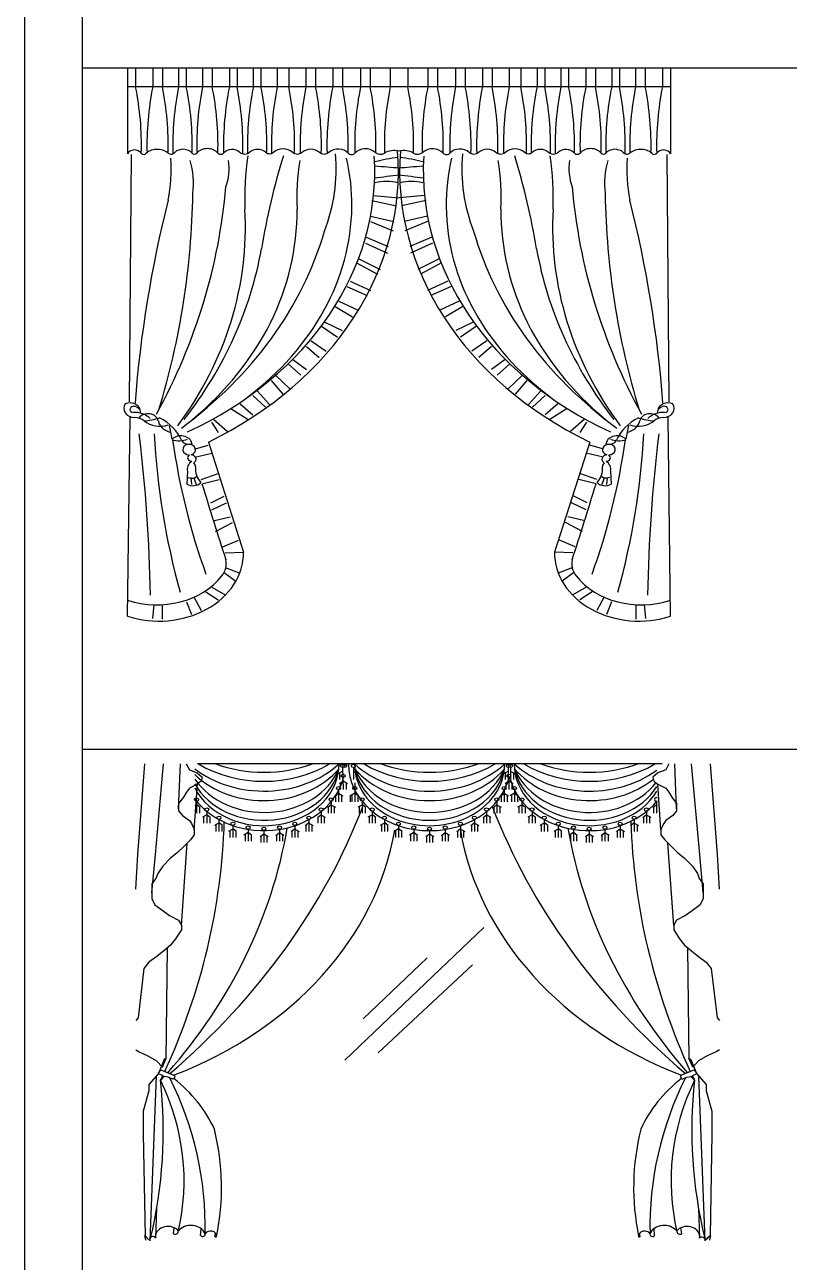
# Model space of a CAD drawing. Header units: inches. Extents: x 8.9 to 51.4, y 16 to 40.8.
# Drawn here: x 8.86 to 13.35, y 21.31 to 28.57 of the extents above; entities that cross this region are included whole.
import ezdxf

# ---------------------------------------------------------------- set-up
doc = ezdxf.new("R2010")
doc.units = ezdxf.units.IN
doc.header["$MEASUREMENT"] = 0
for name, color, linetype in [('02', 2, 'Continuous'), ('4', 4, 'Continuous'), ('kadrbm', 4, 'Continuous')]:
    doc.layers.add(name, color=color, linetype=linetype)

# ---------------------------------------------------------------- blocks, each defined once
blk = doc.blocks.new('kadrbm')
at = {"layer": 'kadrbm', "color": 4}
blk.add_lwpolyline([(0, 0), (0, 24.7972), (21, 24.7972), (21, 0), (0, 0)], close=True, dxfattribs=at)
blk.add_lwpolyline([(20.6631, 0.3257), (20.6631, 24.4603), (0.3369, 24.4603), (0.3369, 0.3257), (20.6631, 0.3257)], dxfattribs=at)

msp = doc.modelspace()

# ---------------------------------------------------------------- linework, layer by layer
at = {"layer": '02'}
for p, q in [((9.4637, 28.3179), (12.6551, 28.3179)), ((9.4637, 28.3179), (9.4637, 27.8128)), ((9.5118, 28.3158), (9.5118, 28.207)), ((9.613, 28.3158), (9.613, 28.207)), ((9.6693, 28.3158), (9.6693, 28.207)), ((9.7649, 28.3158), (9.7649, 28.207)), ((9.8099, 28.3158), (9.8099, 28.207)), ((9.9055, 28.3158), (9.9055, 28.207)), ((9.9617, 28.3158), (9.9617, 28.207)), ((10.063, 28.3158), (10.063, 28.207)), ((10.108, 28.3158), (10.108, 28.207)), ((10.2036, 28.3158), (10.2036, 28.207)), ((10.2486, 28.3158), (10.2486, 28.207)), ((10.3442, 28.3158), (10.3442, 28.207)), ((10.4117, 28.3158), (10.4117, 28.207)), ((10.513, 28.3158), (10.513, 28.207)), ((10.5692, 28.3158), (10.5692, 28.207)), ((10.6704, 28.3158), (10.6704, 28.207)), ((10.7267, 28.3158), (10.7267, 28.207)), ((10.8336, 28.3158), (10.8336, 28.207)), ((10.8898, 28.3158), (10.8898, 28.207)), ((11.0079, 28.3158), (11.0079, 28.207)), ((11.1109, 28.3158), (11.1109, 28.207)), ((11.229, 28.3158), (11.229, 28.207)), ((11.2853, 28.3158), (11.2853, 28.207)), ((11.3921, 28.3158), (11.3921, 28.207)), ((11.4484, 28.3158), (11.4484, 28.207)), ((11.5496, 28.3158), (11.5496, 28.207)), ((11.6059, 28.3158), (11.6059, 28.207)), ((11.7071, 28.3158), (11.7071, 28.207)), ((11.7746, 28.3158), (11.7746, 28.207)), ((11.8702, 28.3158), (11.8702, 28.207)), ((11.9152, 28.3158), (11.9152, 28.207)), ((12.0108, 28.3158), (12.0108, 28.207)), ((12.0558, 28.3158), (12.0558, 28.207)), ((12.1571, 28.3158), (12.1571, 28.207)), ((12.2133, 28.3158), (12.2133, 28.207)), ((12.3089, 28.3158), (12.3089, 28.207)), ((12.3539, 28.3158), (12.3539, 28.207)), ((12.4495, 28.3158), (12.4495, 28.207)), ((12.5058, 28.3158), (12.5058, 28.207)), ((12.607, 28.3158), (12.607, 28.207)), ((12.6551, 28.3179), (12.6551, 27.8128)), ((9.4637, 28.2081), (12.6551, 28.2081)), ((9.4854, 27.8084), (9.4749, 26.3576)), ((12.6334, 27.8084), (12.6439, 26.3576)), ((10.9006, 27.5384), (11.0439, 27.5076)), ((10.9102, 27.5691), (11.0582, 27.5537)), ((11.2087, 27.5691), (11.0606, 27.5537)), ((11.2182, 27.5384), (11.075, 27.5076)), ((10.8911, 27.446), (11.0295, 27.4152)), ((10.8911, 27.4152), (11.0248, 27.3613)), ((11.2277, 27.446), (11.0893, 27.4152)), ((11.2277, 27.4152), (11.0941, 27.3613)), ((10.8672, 27.3228), (10.9961, 27.269)), ((11.2516, 27.3228), (11.1227, 27.269)), ((10.8624, 27.2882), (10.9913, 27.2305)), ((11.2564, 27.2882), (11.1275, 27.2305)), ((10.8099, 27.1727), (10.934, 27.1073)), ((10.8242, 27.1958), (10.9484, 27.1343)), ((11.2946, 27.1958), (11.1705, 27.1343)), ((11.3089, 27.1727), (11.1848, 27.1073)), ((10.7526, 27.0342), (10.872, 26.9803)), ((10.7717, 27.065), (10.8911, 27.0111)), ((11.3471, 27.065), (11.2277, 27.0111)), ((11.3662, 27.0342), (11.2468, 26.9803)), ((10.6851, 26.9161), (10.7862, 26.8563)), ((10.7053, 26.9487), (10.8199, 26.8943)), ((11.4135, 26.9487), (11.2989, 26.8943)), ((11.4337, 26.9161), (11.3326, 26.8563)), ((10.6244, 26.8237), (10.7255, 26.7748)), ((11.4944, 26.8237), (11.3933, 26.7748)), ((10.6042, 26.802), (10.6986, 26.7368)), ((11.5146, 26.802), (11.4202, 26.7368)), ((10.5166, 26.6825), (10.5907, 26.6173)), ((10.5436, 26.7151), (10.6312, 26.6553)), ((11.5752, 26.7151), (11.4876, 26.6553)), ((11.6022, 26.6825), (11.5281, 26.6173)), ((10.4357, 26.6064), (10.5166, 26.5467)), ((11.6831, 26.6064), (11.6022, 26.5467)), ((10.4088, 26.5793), (10.4829, 26.5141)), ((11.71, 26.5793), (11.6359, 26.5141)), ((10.3077, 26.4815), (10.3774, 26.4012)), ((10.3347, 26.5141), (10.4175, 26.4339)), ((11.7842, 26.5141), (11.7013, 26.4339)), ((11.8111, 26.4815), (11.7414, 26.4012)), ((10.1999, 26.3946), (10.2755, 26.3249)), ((10.2268, 26.4218), (10.299, 26.3417)), ((11.892, 26.4218), (11.8198, 26.3417)), ((11.9189, 26.3946), (11.8433, 26.3249)), ((10.0718, 26.3186), (10.1729, 26.2534)), ((10.1257, 26.3457), (10.1999, 26.2805)), ((11.9931, 26.3457), (11.9189, 26.2805)), ((12.047, 26.3186), (11.9459, 26.2534)), ((9.4637, 25.0989), (9.4791, 26.2666)), ((9.9573, 26.2371), (9.9977, 26.1773)), ((9.9707, 26.2534), (10.0516, 26.1828)), ((12.1481, 26.2534), (12.0672, 26.1828)), ((12.1616, 26.2371), (12.1211, 26.1773)), ((12.6551, 25.0989), (12.6397, 26.2666)), ((9.8632, 26.0813), (9.9392, 26.1017)), ((9.9393, 26.121), (10.1462, 25.4737)), ((12.1795, 26.121), (11.9726, 25.4737)), ((12.2556, 26.0813), (12.1796, 26.1017)), ((9.8609, 26.0328), (9.9606, 26.0558)), ((12.2579, 26.0328), (12.1582, 26.0558)), ((9.8173, 25.9495), (9.8121, 25.8745)), ((12.3015, 25.9495), (12.3067, 25.8745)), ((9.8199, 25.9133), (9.839, 25.9087)), ((9.8371, 25.9118), (9.8409, 25.8718)), ((9.839, 25.9087), (9.8562, 25.9087)), ((9.8543, 25.9102), (9.8695, 25.8656)), ((9.8562, 25.9087), (9.8695, 25.9194)), ((9.8965, 25.9008), (9.9962, 25.9353)), ((9.9017, 25.8756), (10.0033, 25.9008)), ((12.2171, 25.8756), (12.1155, 25.9008)), ((12.2223, 25.9008), (12.1226, 25.9353)), ((12.2627, 25.9087), (12.2493, 25.9194)), ((12.2646, 25.9102), (12.2493, 25.8656)), ((12.2798, 25.9087), (12.2627, 25.9087)), ((12.2817, 25.9118), (12.2779, 25.8718)), ((12.2989, 25.9133), (12.2798, 25.9087)), ((9.9535, 25.7631), (10.0318, 25.8033)), ((12.1653, 25.7631), (12.087, 25.8033)), ((9.9606, 25.7229), (10.0461, 25.7631)), ((12.1582, 25.7229), (12.0728, 25.7631)), ((9.9748, 25.6598), (10.0674, 25.6827)), ((9.982, 25.5966), (10.0817, 25.6483)), ((12.1368, 25.5966), (12.0372, 25.6483)), ((12.144, 25.6598), (12.0514, 25.6827)), ((10.0247, 25.5048), (10.1173, 25.545)), ((12.0941, 25.5048), (12.0015, 25.545)), ((10.0389, 25.4704), (10.1462, 25.4737)), ((12.0799, 25.4704), (11.9726, 25.4737)), ((10.0318, 25.3556), (10.1017, 25.3044)), ((10.0389, 25.3843), (10.1234, 25.3502)), ((12.0799, 25.3843), (11.9954, 25.3502)), ((12.087, 25.3556), (12.0172, 25.3044)), ((9.8538, 25.2121), (9.8965, 25.1317)), ((9.925, 25.2408), (9.9962, 25.1949)), ((9.9606, 25.2695), (10.0389, 25.2236)), ((12.1582, 25.2695), (12.0799, 25.2236)), ((12.1938, 25.2408), (12.1226, 25.1949)), ((12.265, 25.2121), (12.2223, 25.1317)), ((9.6188, 25.1662), (9.6117, 25.0858)), ((9.6686, 25.1662), (9.6686, 25.0801)), ((9.8111, 25.1834), (9.8395, 25.1088)), ((12.3077, 25.1834), (12.2793, 25.1088)), ((12.4502, 25.1662), (12.4502, 25.0801)), ((12.5, 25.1662), (12.5071, 25.0858)), ((9.5249, 23.6997), (9.5655, 24.231)), ((9.6281, 23.6997), (9.6762, 24.231)), ((9.7641, 23.9667), (9.7754, 24.231)), ((9.8093, 24.231), (9.8279, 24.1968)), ((9.8279, 24.1968), (9.8742, 24.178)), ((12.6053, 24.231), (9.876, 24.231)), ((10.7283, 24.2095), (10.7317, 24.0813)), ((10.7916, 24.2095), (10.7916, 24.1391)), ((11.7012, 24.2095), (11.7012, 24.1391)), ((11.7139, 24.2095), (11.7139, 24.1391)), ((12.6266, 24.1968), (12.5802, 24.178)), ((12.6452, 24.231), (12.6266, 24.1968)), ((12.6904, 23.9667), (12.6791, 24.231)), ((12.8264, 23.6997), (12.7783, 24.231)), ((12.9296, 23.6997), (12.8889, 24.231)), ((9.8742, 24.178), (9.9032, 24.1543)), ((9.8974, 24.1307), (9.8742, 24.1118)), ((9.9032, 24.1543), (9.8974, 24.1307)), ((10.7291, 24.189), (10.7031, 24.174)), ((10.7103, 24.1153), (10.7309, 24.1312)), ((10.7105, 24.1782), (10.7105, 24.1391)), ((10.7309, 24.1312), (10.7569, 24.1162)), ((10.7496, 24.1205), (10.7496, 24.0813)), ((10.7908, 24.189), (10.8168, 24.174)), ((10.8002, 24.1205), (10.7992, 24.0088)), ((10.8095, 24.1782), (10.8095, 24.1391)), ((11.702, 24.189), (11.676, 24.174)), ((11.6832, 24.1153), (11.7039, 24.1312)), ((11.6834, 24.1782), (11.6834, 24.1391)), ((11.7039, 24.1312), (11.7298, 24.1162)), ((11.7046, 24.1518), (11.7046, 24.0813)), ((11.7131, 24.189), (11.7391, 24.174)), ((11.7225, 24.1205), (11.7225, 24.0813)), ((11.7318, 24.1782), (11.7318, 24.1391)), ((12.5802, 24.178), (12.5513, 24.1543)), ((12.5513, 24.1543), (12.5571, 24.1307)), ((12.5571, 24.1307), (12.5802, 24.1118)), ((9.8105, 24.0646), (9.7931, 24.0363)), ((9.8279, 24.0882), (9.8105, 24.0646)), ((9.8742, 24.1118), (9.8279, 24.0882)), ((9.8569, 23.8433), (9.8755, 24.1128)), ((10.6832, 24.0427), (10.7038, 24.0586)), ((10.7038, 24.0586), (10.7298, 24.0436)), ((10.7045, 24.0792), (10.7045, 24.0088)), ((10.7138, 24.118), (10.7138, 24.0813)), ((10.7224, 24.0479), (10.7224, 24.0088)), ((10.773, 24.0479), (10.773, 24.0088)), ((10.8, 24.0586), (10.774, 24.0436)), ((10.7814, 24.0479), (10.7814, 24.0088)), ((10.8206, 24.0427), (10.8, 24.0586)), ((11.6561, 24.0427), (11.6767, 24.0586)), ((11.6767, 24.0586), (11.7027, 24.0436)), ((11.6775, 24.0792), (11.6775, 24.0088)), ((11.6868, 24.118), (11.6868, 24.0813)), ((11.6953, 24.0479), (11.6953, 24.0088)), ((11.7384, 24.0586), (11.7125, 24.0436)), ((11.7198, 24.0479), (11.7198, 24.0088)), ((11.7377, 24.0792), (11.7377, 24.0088)), ((11.7591, 24.0427), (11.7384, 24.0586)), ((12.5976, 23.8433), (12.579, 24.1128)), ((12.5802, 24.1118), (12.6266, 24.0882)), ((12.6266, 24.0882), (12.644, 24.0646)), ((12.644, 24.0646), (12.6614, 24.0363)), ((9.7931, 24.0363), (9.7641, 23.9985)), ((9.7641, 23.9985), (9.7641, 23.956)), ((9.8711, 23.9918), (9.8592, 23.9849)), ((9.8703, 24.0123), (9.8703, 23.9419)), ((9.8917, 23.9759), (9.8711, 23.9918)), ((9.8882, 23.9786), (9.8882, 23.9419)), ((10.6391, 23.9759), (10.6598, 23.9918)), ((10.6427, 23.9786), (10.6427, 23.9419)), ((10.6598, 23.9918), (10.6857, 23.9768)), ((10.6605, 24.0123), (10.6605, 23.9419)), ((10.6784, 23.981), (10.6784, 23.9419)), ((10.6867, 24.0455), (10.6867, 24.0088)), ((10.8171, 24.0455), (10.8171, 24.0088)), ((10.844, 23.9918), (10.818, 23.9768)), ((10.8254, 23.981), (10.8254, 23.9419)), ((10.8432, 24.0123), (10.8432, 23.9419)), ((10.8646, 23.9759), (10.844, 23.9918)), ((10.8611, 23.9786), (10.8611, 23.9419)), ((11.6121, 23.9759), (11.6327, 23.9918)), ((11.6156, 23.9786), (11.6156, 23.9419)), ((11.6327, 23.9918), (11.6587, 23.9768)), ((11.6335, 24.0123), (11.6335, 23.9419)), ((11.6513, 23.981), (11.6513, 23.9419)), ((11.6596, 24.0455), (11.6596, 24.0088)), ((11.7556, 24.0455), (11.7556, 24.0088)), ((11.7825, 23.9918), (11.7565, 23.9768)), ((11.7638, 23.981), (11.7638, 23.9419)), ((11.7817, 24.0123), (11.7817, 23.9419)), ((11.8031, 23.9759), (11.7825, 23.9918)), ((11.7996, 23.9786), (11.7996, 23.9419)), ((12.5505, 23.9759), (12.5711, 23.9918)), ((12.554, 23.9786), (12.554, 23.9419)), ((12.5711, 23.9918), (12.5757, 23.9892)), ((12.5719, 24.0123), (12.5719, 23.9419)), ((12.6614, 24.0363), (12.6904, 23.9985)), ((12.6904, 23.9985), (12.6904, 23.956)), ((9.7641, 23.956), (9.7873, 23.9276)), ((9.7873, 23.9276), (9.8279, 23.8993)), ((9.9302, 23.9332), (9.9043, 23.9182)), ((9.9116, 23.9224), (9.9116, 23.8833)), ((9.9295, 23.9537), (9.9295, 23.8833)), ((9.9509, 23.9173), (9.9302, 23.9332)), ((9.9474, 23.92), (9.9474, 23.8833)), ((10.0015, 23.9057), (10.0015, 23.8353)), ((10.5293, 23.9057), (10.5293, 23.8353)), ((10.58, 23.9173), (10.6006, 23.9332)), ((10.5835, 23.92), (10.5835, 23.8833)), ((10.6006, 23.9332), (10.6266, 23.9182)), ((10.6014, 23.9537), (10.6014, 23.8833)), ((10.6192, 23.9224), (10.6192, 23.8833)), ((10.9032, 23.9332), (10.8772, 23.9182)), ((10.8845, 23.9224), (10.8845, 23.8833)), ((10.9024, 23.9537), (10.9024, 23.8833)), ((10.9238, 23.9173), (10.9032, 23.9332)), ((10.9203, 23.92), (10.9203, 23.8833)), ((10.9744, 23.9057), (10.9744, 23.8353)), ((11.5023, 23.9057), (11.5023, 23.8353)), ((11.5529, 23.9173), (11.5735, 23.9332)), ((11.5564, 23.92), (11.5564, 23.8833)), ((11.5735, 23.9332), (11.5995, 23.9182)), ((11.5743, 23.9537), (11.5743, 23.8833)), ((11.5922, 23.9224), (11.5922, 23.8833)), ((11.8416, 23.9332), (11.8156, 23.9182)), ((11.823, 23.9224), (11.823, 23.8833)), ((11.8408, 23.9537), (11.8408, 23.8833)), ((11.8622, 23.9173), (11.8416, 23.9332)), ((11.8587, 23.92), (11.8587, 23.8833)), ((11.9129, 23.9057), (11.9129, 23.8353)), ((12.4407, 23.9057), (12.4407, 23.8353)), ((12.4913, 23.9173), (12.512, 23.9332)), ((12.4949, 23.92), (12.4949, 23.8833)), ((12.512, 23.9332), (12.538, 23.9182)), ((12.5127, 23.9537), (12.5127, 23.8833)), ((12.5306, 23.9224), (12.5306, 23.8833)), ((12.6672, 23.9276), (12.6266, 23.8993)), ((12.6904, 23.956), (12.6672, 23.9276)), ((9.8279, 23.8993), (9.8395, 23.8804)), ((9.8395, 23.8804), (9.8569, 23.8474)), ((9.8569, 23.8474), (9.8569, 23.8143)), ((10.0023, 23.8851), (9.9763, 23.8701)), ((9.9837, 23.8744), (9.9837, 23.8353)), ((10.0229, 23.8693), (10.0023, 23.8851)), ((10.0194, 23.872), (10.0194, 23.8353)), ((10.0844, 23.8495), (10.0585, 23.8345)), ((10.0658, 23.8387), (10.0658, 23.7996)), ((10.0837, 23.87), (10.0837, 23.7996)), ((10.1051, 23.8336), (10.0844, 23.8495)), ((10.1016, 23.8363), (10.1016, 23.7996)), ((10.1728, 23.8481), (10.1728, 23.7777)), ((10.2654, 23.8408), (10.2654, 23.7704)), ((10.3581, 23.8481), (10.3581, 23.7777)), ((10.4258, 23.8336), (10.4464, 23.8495)), ((10.4293, 23.8363), (10.4293, 23.7996)), ((10.4464, 23.8495), (10.4724, 23.8345)), ((10.4472, 23.87), (10.4472, 23.7996)), ((10.4651, 23.8387), (10.4651, 23.7996)), ((10.5079, 23.8693), (10.5286, 23.8851)), ((10.5115, 23.872), (10.5115, 23.8353)), ((10.5286, 23.8851), (10.5545, 23.8701)), ((10.5472, 23.8744), (10.5472, 23.8353)), ((10.9752, 23.8851), (10.9492, 23.8701)), ((10.9566, 23.8744), (10.9566, 23.8353)), ((10.9958, 23.8693), (10.9752, 23.8851)), ((10.9923, 23.872), (10.9923, 23.8353)), ((11.0574, 23.8495), (11.0314, 23.8345)), ((11.0387, 23.8387), (11.0387, 23.7996)), ((11.0566, 23.87), (11.0566, 23.7996)), ((11.078, 23.8336), (11.0574, 23.8495)), ((11.0745, 23.8363), (11.0745, 23.7996)), ((11.1457, 23.8481), (11.1457, 23.7777)), ((11.2384, 23.8408), (11.2384, 23.7704)), ((11.331, 23.8481), (11.331, 23.7777)), ((11.3987, 23.8336), (11.4193, 23.8495)), ((11.4022, 23.8363), (11.4022, 23.7996)), ((11.4193, 23.8495), (11.4453, 23.8345)), ((11.4201, 23.87), (11.4201, 23.7996)), ((11.438, 23.8387), (11.438, 23.7996)), ((11.4809, 23.8693), (11.5015, 23.8851)), ((11.4844, 23.872), (11.4844, 23.8353)), ((11.5015, 23.8851), (11.5275, 23.8701)), ((11.5201, 23.8744), (11.5201, 23.8353)), ((11.9137, 23.8851), (11.8877, 23.8701)), ((11.895, 23.8744), (11.895, 23.8353)), ((11.9343, 23.8693), (11.9137, 23.8851)), ((11.9308, 23.872), (11.9308, 23.8353)), ((11.9958, 23.8495), (11.9698, 23.8345)), ((11.9772, 23.8387), (11.9772, 23.7996)), ((11.995, 23.87), (11.995, 23.7996)), ((12.0164, 23.8336), (11.9958, 23.8495)), ((12.0129, 23.8363), (12.0129, 23.7996)), ((12.0842, 23.8481), (12.0842, 23.7777)), ((12.1768, 23.8408), (12.1768, 23.7704)), ((12.2694, 23.8481), (12.2694, 23.7777)), ((12.3372, 23.8336), (12.3578, 23.8495)), ((12.3407, 23.8363), (12.3407, 23.7996)), ((12.3578, 23.8495), (12.3838, 23.8345)), ((12.3585, 23.87), (12.3585, 23.7996)), ((12.3764, 23.8387), (12.3764, 23.7996)), ((12.4193, 23.8693), (12.4399, 23.8851)), ((12.4228, 23.872), (12.4228, 23.8353)), ((12.4399, 23.8851), (12.4659, 23.8701)), ((12.4586, 23.8744), (12.4586, 23.8353)), ((12.615, 23.8804), (12.5976, 23.8474)), ((12.5976, 23.8474), (12.5976, 23.8143)), ((12.6266, 23.8993), (12.615, 23.8804)), ((9.7815, 23.2817), (9.8149, 23.7664)), ((9.8337, 23.786), (9.7931, 23.7435)), ((9.8569, 23.8143), (9.8337, 23.786)), ((10.1736, 23.8276), (10.1476, 23.8126)), ((10.1549, 23.8168), (10.1549, 23.7777)), ((10.1942, 23.8117), (10.1736, 23.8276)), ((10.1907, 23.8144), (10.1907, 23.7777)), ((10.244, 23.8044), (10.2647, 23.8202)), ((10.2476, 23.8071), (10.2476, 23.7704)), ((10.2647, 23.8202), (10.2906, 23.8052)), ((10.2833, 23.8095), (10.2833, 23.7704)), ((10.3367, 23.8117), (10.3573, 23.8276)), ((10.3402, 23.8144), (10.3402, 23.7777)), ((10.3573, 23.8276), (10.3833, 23.8126)), ((10.3759, 23.8168), (10.3759, 23.7777)), ((11.1465, 23.8276), (11.1205, 23.8126)), ((11.1278, 23.8168), (11.1278, 23.7777)), ((11.1671, 23.8117), (11.1465, 23.8276)), ((11.1636, 23.8144), (11.1636, 23.7777)), ((11.217, 23.8044), (11.2376, 23.8202)), ((11.2205, 23.8071), (11.2205, 23.7704)), ((11.2376, 23.8202), (11.2636, 23.8052)), ((11.2562, 23.8095), (11.2562, 23.7704)), ((11.3096, 23.8117), (11.3302, 23.8276)), ((11.3131, 23.8144), (11.3131, 23.7777)), ((11.3302, 23.8276), (11.3562, 23.8126)), ((11.3489, 23.8168), (11.3489, 23.7777)), ((12.0849, 23.8276), (12.0589, 23.8126)), ((12.0663, 23.8168), (12.0663, 23.7777)), ((12.1055, 23.8117), (12.0849, 23.8276)), ((12.102, 23.8144), (12.102, 23.7777)), ((12.1554, 23.8044), (12.176, 23.8202)), ((12.1589, 23.8071), (12.1589, 23.7704)), ((12.176, 23.8202), (12.202, 23.8052)), ((12.1947, 23.8095), (12.1947, 23.7704)), ((12.248, 23.8117), (12.2687, 23.8276)), ((12.2516, 23.8144), (12.2516, 23.7777)), ((12.2687, 23.8276), (12.2946, 23.8126)), ((12.2873, 23.8168), (12.2873, 23.7777)), ((12.5976, 23.8143), (12.6208, 23.786)), ((12.6208, 23.786), (12.6614, 23.7435)), ((12.673, 23.2817), (12.6395, 23.7664)), ((9.5129, 23.4952), (9.5249, 23.6997)), ((9.6076, 23.4734), (9.6281, 23.6997)), ((9.7583, 23.7104), (9.7177, 23.6773)), ((9.7931, 23.7435), (9.7583, 23.7104)), ((12.6614, 23.7435), (12.6962, 23.7104)), ((12.6962, 23.7104), (12.7368, 23.6773)), ((12.8469, 23.4734), (12.8264, 23.6997)), ((12.9416, 23.4952), (12.9296, 23.6997)), ((9.6713, 23.6301), (9.6424, 23.5876)), ((9.7177, 23.6773), (9.6713, 23.6301)), ((12.7368, 23.6773), (12.7832, 23.6301)), ((12.7832, 23.6301), (12.8121, 23.5876)), ((9.6308, 23.5593), (9.6076, 23.5262)), ((9.6424, 23.5876), (9.6308, 23.5593)), ((12.8121, 23.5876), (12.8237, 23.5593)), ((12.8237, 23.5593), (12.8469, 23.5262)), ((9.6076, 23.5262), (9.6076, 23.4412)), ((12.8469, 23.5262), (12.8469, 23.4412)), ((9.6076, 23.4412), (9.625, 23.4034)), ((9.625, 23.4034), (9.6655, 23.3751)), ((12.8295, 23.4034), (12.7889, 23.3751)), ((12.8469, 23.4412), (12.8295, 23.4034)), ((9.6655, 23.3751), (9.7119, 23.342)), ((9.7119, 23.342), (9.7641, 23.3137)), ((12.7426, 23.342), (12.6904, 23.3137)), ((12.7889, 23.3751), (12.7426, 23.342)), ((9.7815, 23.257), (9.7467, 23.205)), ((9.7641, 23.3137), (9.7815, 23.2853)), ((9.7815, 23.2853), (9.7815, 23.257)), ((10.7416, 22.4929), (11.5574, 23.2713)), ((12.6904, 23.3137), (12.673, 23.2853)), ((12.673, 23.2853), (12.673, 23.257)), ((12.673, 23.257), (12.7078, 23.205)), ((9.7467, 23.205), (9.7177, 23.1673)), ((12.7078, 23.205), (12.7368, 23.1673)), ((9.6771, 23.1342), (9.6366, 23.1011)), ((9.7177, 23.1673), (9.6771, 23.1342)), ((9.6909, 22.4971), (9.6987, 23.1518)), ((12.7368, 23.1673), (12.7774, 23.1342)), ((12.7636, 22.4971), (12.7558, 23.1518)), ((12.7774, 23.1342), (12.8179, 23.1011)), ((9.5902, 23.0681), (9.5612, 23.0303)), ((9.6366, 23.1011), (9.5902, 23.0681)), ((10.849, 22.734), (11.2241, 23.0919)), ((10.9361, 22.5343), (11.4914, 23.0512)), ((12.8179, 23.1011), (12.8643, 23.0681)), ((12.8643, 23.0681), (12.8933, 23.0303)), ((9.5612, 23.0303), (9.5264, 22.7398)), ((12.8933, 23.0303), (12.9281, 22.7398)), ((9.5264, 22.7398), (9.5129, 22.7244)), ((12.9281, 22.7398), (12.9416, 22.7244)), ((9.5129, 22.5532), (9.5322, 22.5414)), ((9.5322, 22.5414), (9.5844, 22.5178)), ((12.9223, 22.5414), (12.8701, 22.5178)), ((12.9416, 22.5532), (12.9223, 22.5414)), ((9.5844, 22.5178), (9.6353, 22.4879)), ((9.6353, 22.4879), (9.6691, 22.4511)), ((9.6804, 22.496), (9.6466, 22.4133)), ((9.6691, 22.4511), (9.6917, 22.5036)), ((9.6917, 22.5036), (9.6804, 22.496)), ((12.7628, 22.5036), (12.7741, 22.496)), ((12.7854, 22.4511), (12.7628, 22.5036)), ((12.7741, 22.496), (12.8079, 22.4133)), ((12.8192, 22.4879), (12.7854, 22.4511)), ((12.8701, 22.5178), (12.8192, 22.4879)), ((9.6466, 22.4133), (9.5902, 22.349)), ((9.5969, 21.4313), (9.6341, 22.3991)), ((9.6462, 22.4157), (9.6601, 22.4355)), ((9.6514, 22.4101), (9.6462, 22.4157)), ((9.6618, 22.4058), (9.6514, 22.4101)), ((9.6601, 22.4355), (9.7398, 22.4016)), ((9.6791, 22.3959), (9.6618, 22.4058)), ((9.7034, 22.3931), (9.6791, 22.3959)), ((9.7312, 22.3804), (9.7034, 22.3931)), ((9.7381, 22.386), (9.7312, 22.3804)), ((9.7398, 22.3917), (9.7381, 22.386)), ((9.7398, 22.4016), (9.7433, 22.3945)), ((9.7433, 22.3945), (9.7398, 22.3917)), ((12.7146, 22.4016), (12.7112, 22.3945)), ((12.7112, 22.3945), (12.7146, 22.3917)), ((12.7944, 22.4355), (12.7146, 22.4016)), ((12.7146, 22.3917), (12.7164, 22.386)), ((12.7164, 22.386), (12.7233, 22.3804)), ((12.7233, 22.3804), (12.7511, 22.3931)), ((12.7511, 22.3931), (12.7754, 22.3959)), ((12.7754, 22.3959), (12.7927, 22.4058)), ((12.7927, 22.4058), (12.8031, 22.4101)), ((12.8083, 22.4157), (12.7944, 22.4355)), ((12.8031, 22.4101), (12.8083, 22.4157)), ((12.8079, 22.4133), (12.8643, 22.349)), ((12.8576, 21.4313), (12.8203, 22.3991)), ((9.5902, 22.3122), (9.5563, 22.1928)), ((9.5902, 22.349), (9.5902, 22.3122)), ((12.8643, 22.349), (12.8643, 22.3122)), ((12.8643, 22.3122), (12.8981, 22.1928)), ((9.5563, 22.1928), (9.5563, 22.0599)), ((12.8981, 22.1928), (12.8981, 22.0599)), ((9.5563, 22.0599), (9.5678, 21.4599)), ((12.8981, 22.0599), (12.8867, 21.4599)), ((9.6347, 21.6234), (9.629, 21.4473)), ((12.8198, 21.6234), (12.8255, 21.4473)), ((9.7337, 21.4721), (9.7388, 21.5084)), ((12.7208, 21.4721), (12.7157, 21.5084)), ((9.5651, 21.4622), (9.5702, 21.435)), ((9.5903, 21.4375), (9.5651, 21.4622)), ((9.5678, 21.4599), (9.5903, 21.4375)), ((9.8934, 21.4635), (9.8966, 21.5026)), ((9.9779, 21.457), (9.982, 21.4753)), ((12.4766, 21.457), (12.4725, 21.4753)), ((12.5611, 21.4635), (12.5579, 21.5026)), ((12.8579, 21.4347), (12.8894, 21.4622)), ((12.8867, 21.4599), (12.8579, 21.4347)), ((12.8894, 21.4622), (12.8843, 21.435))]:
    msp.add_line(p, q, dxfattribs=at)
for centre, radius, start, end in [((9.6143, 21.4381), 0.0187, 38.025, 201.19373), ((12.8392, 21.4347), 0.0186, 349.50664, 137.40104)]:
    msp.add_arc(centre, radius, start, end, dxfattribs=at)
for centre, major_axis, ratio, start_param, end_param in [((6.9274, 27.8655), (2.6188, 0), 0.806897, -0.022877, 0.16234), ((12.1974, 27.8655), (-2.6188, 0), 0.806897, -0.16234, 0.022877), ((7.0849, 27.8655), (-2.6188, 0), 0.806897, 3.118716, 3.303933), ((12.3493, 27.8655), (2.6188, 0), 0.806897, 2.979253, 3.16447), ((7.2255, 27.8655), (-2.6188, 0), 0.806897, 3.118716, 3.303933), ((12.4899, 27.8655), (2.6188, 0), 0.806897, 2.979253, 3.16447), ((7.3774, 27.8655), (-2.6188, 0), 0.806897, 3.118716, 3.303933), ((12.6474, 27.8655), (-2.6188, 0), 0.806897, -0.16234, 0.022877), ((7.5236, 27.8655), (-2.6188, 0), 0.806897, 3.118716, 3.303933), ((12.788, 27.8655), (2.6188, 0), 0.806897, 2.979253, 3.16447), ((7.6642, 27.8655), (2.6188, 0), 0.806897, -0.022877, 0.16234), ((12.9286, 27.8655), (-2.6188, 0), 0.806897, -0.16234, 0.022877), ((7.8273, 27.8655), (-2.6188, 0), 0.806897, 3.118716, 3.303933), ((13.0973, 27.8655), (2.6188, 0), 0.806897, 2.979253, 3.16447), ((7.9848, 27.8655), (2.6188, 0), 0.806897, -0.022877, 0.16234), ((13.2548, 27.8655), (-2.6188, 0), 0.806897, -0.16234, 0.022877), ((8.1423, 27.8655), (-2.6188, 0), 0.806897, 3.118716, 3.303933), ((13.4179, 27.8655), (2.6188, 0), 0.806897, 2.979253, 3.16447), ((8.3054, 27.8655), (2.6188, 0), 0.806897, -0.022877, 0.16234), ((13.5923, 27.8655), (2.6188, 0), 0.806897, 2.979253, 3.16447), ((8.5265, 27.8655), (-2.6188, 0), 0.806897, 3.118716, 3.303933), ((13.8134, 27.8655), (2.6188, 0), 0.806897, 2.979253, 3.16447), ((8.7009, 27.8655), (2.6188, 0), 0.806897, -0.022877, 0.16234), ((13.9765, 27.8655), (2.6188, 0), 0.806897, 2.979253, 3.16447), ((8.864, 27.8655), (-2.6188, 0), 0.806897, 3.118716, 3.303933), ((14.134, 27.8655), (2.6188, 0), 0.806897, 2.979253, 3.16447), ((9.0215, 27.8655), (2.6188, 0), 0.806897, -0.022877, 0.16234), ((14.2915, 27.8655), (2.6188, 0), 0.806897, 2.979253, 3.16447), ((9.1902, 27.8655), (-2.6188, 0), 0.806897, 3.118716, 3.303933), ((14.4546, 27.8655), (2.6188, 0), 0.806897, 2.979253, 3.16447), ((9.3308, 27.8655), (-2.6188, 0), 0.806897, 3.118716, 3.303933), ((14.5952, 27.8655), (2.6188, 0), 0.806897, 2.979253, 3.16447), ((9.4714, 27.8655), (-2.6188, 0), 0.806897, 3.118716, 3.303933), ((14.7414, 27.8655), (2.6188, 0), 0.806897, 2.979253, 3.16447), ((9.6289, 27.8655), (-2.6188, 0), 0.806897, 3.118716, 3.303933), ((14.8933, 27.8655), (-2.6188, 0), 0.806897, -0.16234, 0.022877), ((9.7695, 27.8655), (-2.6188, 0), 0.806897, 3.118716, 3.303933), ((15.0339, 27.8655), (2.6188, 0), 0.806897, 2.979253, 3.16447), ((9.9214, 27.8655), (-2.6188, 0), 0.806897, 3.118716, 3.303933), ((15.1914, 27.8655), (2.6188, 0), 0.806897, 2.979253, 3.16447), ((9.5059, 27.7986), (0.0458, 0), 0.806897, 0.524888, 2.747604), ((9.6389, 27.7682), (-0.0882, 0), 0.806897, 3.898861, 5.645939), ((9.7908, 27.7876), (-0.0642, 0), 0.806897, 3.746844, 5.56706), ((9.9336, 27.7826), (-0.0752, 0), 0.806897, 3.746844, 5.677934), ((8.7598, 27.7103), (2.2959, 0), 0.806897, -1.031211, 0.064925), ((10.0792, 27.7892), (0.0608, 0), 0.806897, 0.722633, 2.536341), ((10.2289, 27.7876), (-0.0637, 0), 0.806897, 3.864225, 5.560553), ((10.378, 27.7816), (0.075, 0), 0.806897, 0.722633, 2.41896), ((10.5411, 27.7856), (-0.0675, 0), 0.806897, 3.864225, 5.560553), ((10.702, 27.7832), (-0.072, 0), 0.806897, 3.764419, 5.560553), ((10.8611, 27.7816), (0.0755, 0), 0.806897, 0.717887, 2.518766), ((11.0301, 27.7582), (-0.0919, 0), 0.806897, 4.387465, 5.36618), ((13.3591, 27.7103), (2.2959, 0), 0.806897, 3.076667, 4.172804), ((11.0887, 27.7582), (-0.0919, 0), 0.806897, 4.058598, 5.037313), ((11.2577, 27.7816), (-0.0755, 0), 0.806897, 3.764419, 5.565298), ((11.4169, 27.7832), (0.072, 0), 0.806897, 0.722633, 2.518766), ((11.5777, 27.7856), (-0.0675, 0), 0.806897, 3.864225, 5.560553), ((11.7408, 27.7816), (0.075, 0), 0.806897, 0.722633, 2.41896), ((11.8899, 27.7876), (-0.0637, 0), 0.806897, 3.864225, 5.560553), ((12.0396, 27.7892), (-0.0608, 0), 0.806897, 3.746844, 5.560553), ((12.1852, 27.7826), (-0.0752, 0), 0.806897, 3.746844, 5.677934), ((12.328, 27.7876), (0.0642, 0), 0.806897, 0.716126, 2.536341), ((12.4799, 27.7682), (0.0882, 0), 0.806897, 0.637247, 2.384324), ((12.6129, 27.7986), (0.0458, 0), 0.806897, 0.393989, 2.616705), ((9.5616, 27.8246), (0.0186, 0), 0.806897, 3.66648, 5.066301), ((9.7207, 27.8306), (-0.0244, 0), 0.806897, 0.757269, 2.667807), ((8.0325, 27.7353), (-1.6884, 0), 0.806897, 2.998192, 3.179711), ((8.7258, 27.7133), (-2.1911, 0), 0.806897, 2.092047, 3.190618), ((9.1174, 27.6379), (-0.7347, 0), 0.806897, 3.042906, 3.373562), ((9.8577, 27.825), (0.0171, 0), 0.806897, 3.746844, 5.677934), ((10.0124, 27.8265), (-0.0205, 0), 0.806897, 0.605252, 2.536341), ((9.5678, 27.7288), (-0.4933, 0), 0.806897, 2.860752, 3.255968), ((10.153, 27.8417), (0.0375, 0), 0.806897, 3.864225, 5.560553), ((12.6692, 27.5601), (2.5162, 0), 0.806897, 3.023048, 3.176761), ((16.3285, 26.6024), (-6.131, 0), 0.806897, -0.244546, -0.132304), ((10.2992, 27.8377), (-0.03, 0), 0.806897, 0.722633, 2.41896), ((10.4623, 27.8417), (-0.0375, 0), 0.806897, 0.722633, 2.41896), ((12.4128, 27.5601), (-1.9543, 0), 0.806897, -0.136233, 0.045286), ((10.6198, 27.8417), (0.0375, 0), 0.806897, 3.864225, 5.560553), ((9.1775, 27.7223), (-1.5127, 0), 0.806897, 2.839251, 3.216101), ((9.0519, 27.5185), (1.7307, 0), 0.806897, -0.012081, 0.1936), ((10.7801, 27.8285), (0.0242, 0), 0.806897, 3.764419, 5.660359), ((10.949, 27.8436), (-0.0413, 0), 0.806897, 0.717887, 2.224588), ((11.2133, 27.0461), (-0.9385, 0), 0.806897, -1.399557, -1.252599), ((10.9055, 27.0461), (0.9385, 0), 0.806897, 1.252599, 1.399557), ((11.1698, 27.8436), (0.0413, 0), 0.806897, 4.058598, 5.565298), ((13.393, 27.7133), (-2.1911, 0), 0.806897, -0.049026, 1.049545), ((11.3387, 27.8285), (-0.0242, 0), 0.806897, 0.622827, 2.518766), ((13.0669, 27.5185), (1.7307, 0), 0.806897, 2.947993, 3.153673), ((12.9413, 27.7223), (1.5127, 0), 0.806897, 3.067085, 3.443934), ((11.499, 27.8417), (0.0375, 0), 0.806897, 3.864225, 5.560553), ((11.6565, 27.8417), (-0.0375, 0), 0.806897, 0.722633, 2.41896), ((9.706, 27.5601), (-1.9543, 0), 0.806897, 3.096306, 3.277826), ((5.7903, 26.6024), (-6.131, 0), 0.806897, 3.273897, 3.386138), ((11.8196, 27.8377), (0.03, 0), 0.806897, 3.864225, 5.560553), ((11.9658, 27.8417), (0.0375, 0), 0.806897, 3.864225, 5.560553), ((9.4496, 27.5601), (-2.5162, 0), 0.806897, 3.106425, 3.260138), ((12.551, 27.7288), (-0.4933, 0), 0.806897, -0.114375, 0.280841), ((12.1064, 27.8265), (-0.0205, 0), 0.806897, 0.605252, 2.536341), ((12.2611, 27.825), (0.0171, 0), 0.806897, 3.746844, 5.677934), ((13.0014, 27.6379), (0.7347, 0), 0.806897, 2.909623, 3.240279), ((12.3981, 27.8306), (-0.0244, 0), 0.806897, 0.473786, 2.384324), ((14.0863, 27.7353), (1.6884, 0), 0.806897, 3.103474, 3.284993), ((12.5572, 27.8246), (-0.0186, 0), 0.806897, 1.216884, 2.616705), ((11.9439, 22.8961), (6.0042, 0), 0.806897, 1.718051, 1.743021), ((11.4473, 31.4199), (4.5881, 0), 0.806897, 4.597141, 4.628518), ((10.6715, 31.4199), (-4.5881, 0), 0.806897, 1.654667, 1.686044), ((10.1749, 22.8961), (-6.0042, 0), 0.806897, 4.540164, 4.565135), ((5.1397, 27.8847), (-4.9131, 0), 0.806897, 2.726263, 3.074378), ((10.9866, 27.461), (-0.2344, 0), 0.806897, 4.423201, 5.001577), ((11.1323, 27.461), (-0.2344, 0), 0.806897, 4.423201, 5.001577), ((16.9791, 27.8847), (4.9131, 0), 0.806897, 3.208807, 3.556922), ((20.0504, 25.8324), (10.5611, 0), 0.806897, 2.93978, 3.080661), ((2.8156, 27.6542), (7.0336, 0), 0.806897, -0.23929, -0.013163), ((19.3032, 27.6542), (-7.0336, 0), 0.806897, 0.013163, 0.23929), ((2.0684, 25.8324), (10.5611, 0), 0.806897, 0.060932, 0.201813), ((7.3205, 27.3841), (2.837, 0), 0.806897, -0.535451, 0.045675), ((8.2925, 27.4735), (2.168, 0), 0.806897, -0.772351, 0.008686), ((8.8604, 27.5204), (-1.9223, 0), 0.806897, 2.320726, 3.129512), ((13.2584, 27.5204), (1.9223, 0), 0.806897, 3.153673, 3.962459), ((13.8263, 27.4735), (2.168, 0), 0.806897, 3.132907, 3.913944), ((14.7983, 27.3841), (2.837, 0), 0.806897, 3.095918, 3.677044), ((7.906, 27.8682), (-2.7879, 0), 0.806897, 2.308287, 2.913202), ((14.2128, 27.8682), (2.7879, 0), 0.806897, 3.369983, 3.974898), ((7.0951, 27.6173), (-3.1878, 0), 0.806897, 2.582398, 3.00029), ((15.0237, 27.6173), (-3.1878, 0), 0.806897, 0.141303, 0.559194), ((9.5083, 26.3183), (0.0657, 0), 0.806897, 2.61393, 4.684392), ((9.479, 26.3012), (0.0608, 0), 0.806897, 0.110103, 2.03957), ((9.502, 26.3119), (-0.0231, 0), 0.806897, 4.247633, 7.390558), ((9.487, 26.2878), (-0.0565, 0), 0.806897, 3.212578, 4.247633), ((12.6318, 26.2878), (0.0565, 0), 0.806897, 2.035552, 3.070607), ((12.6398, 26.3012), (-0.0608, 0), 0.806897, 4.243615, 6.173082), ((12.6168, 26.3119), (0.0231, 0), 0.806897, -1.107372, 2.035552), ((12.6105, 26.3183), (-0.0657, 0), 0.806897, 1.598793, 3.669256), ((9.5049, 26.1982), (-0.12, 0), 0.806897, 3.824657, 4.791138), ((9.5043, 26.2037), (0.0763, 0), 0.806897, 0.726387, 1.542799), ((9.585, 26.2377), (-0.0611, 0), 0.806897, 3.281732, 5.76109), ((9.4883, 26.6534), (0.5119, 0), 0.806897, -1.427587, -1.243418), ((9.6563, 26.3257), (0.1382, 0), 0.806897, 3.954966, 5.065604), ((9.7447, 26.2559), (0.1001, 0), 0.806897, 3.281732, 4.373997), ((9.4937, 26.0539), (-0.3034, 0), 0.806897, 3.468157, 4.160032), ((12.6251, 26.0539), (0.3034, 0), 0.806897, 2.123153, 2.815029), ((12.3741, 26.2559), (0.1001, 0), 0.806897, -1.232405, -0.140139), ((12.4625, 26.3257), (0.1382, 0), 0.806897, 4.359174, 5.469812), ((12.6305, 26.6534), (-0.5119, 0), 0.806897, 1.243418, 1.427587), ((12.5338, 26.2377), (0.0611, 0), 0.806897, 0.522095, 3.001454), ((12.6139, 26.1982), (-0.12, 0), 0.806897, 4.63364, 5.600121), ((12.6145, 26.2037), (-0.0763, 0), 0.806897, -1.542799, -0.726387), ((-4.7047, 25.0552), (14.3053, 0), 0.806897, 0.014442, 0.096678), ((16.2519, 26.4038), (-6.6374, 0), 0.806897, 0.043771, 0.219147), ((5.1307, 25.6291), (-4.6386, 0), 0.806897, 3.278069, 3.299593), ((9.7774, 26.1028), (0.0675, 0), 0.806897, 0.219918, 2.432238), ((12.3414, 26.1028), (0.0675, 0), 0.806897, 0.709355, 2.921674), ((5.8669, 26.4038), (6.6374, 0), 0.806897, -0.219147, -0.043771), ((16.9882, 25.6291), (-4.6386, 0), 0.806897, -0.158, -0.136477), ((26.8235, 25.0552), (-14.3053, 0), 0.806897, -0.096678, -0.014442), ((9.7681, 26.2147), (0.1069, 0), 0.806897, 4.309346, 5.1953), ((15.4757, 26.652), (-5.7818, 0), 0.806897, 0.111198, 0.28402), ((9.8223, 26.1437), (-0.0436, 0), 0.806897, 0.326564, 2.172192), ((9.8292, 26.0772), (0.0397, 0), 0.806897, 1.877091, 4.671487), ((9.8235, 26.0756), (-0.0403, 0), 0.806897, 1.936996, 4.867947), ((6.6431, 26.652), (5.7818, 0), 0.806897, -0.28402, -0.111198), ((12.2953, 26.0756), (0.0403, 0), 0.806897, 1.415239, 4.346189), ((12.2965, 26.1437), (-0.0436, 0), 0.806897, 0.9694, 2.815029), ((12.2896, 26.0772), (-0.0397, 0), 0.806897, 1.611698, 4.406094), ((12.3508, 26.2147), (-0.1069, 0), 0.806897, 1.087885, 1.973839), ((9.8431, 26.0286), (-0.0258, 0), 0.806897, -0.927559, 1.571726), ((9.8371, 26.0205), (-0.0308, 0), 0.806897, 2.132023, 4.684226), ((56.5927, 35.2221), (48.1063, 0), 0.806897, 3.380135, 3.380334), ((12.2817, 26.0205), (0.0308, 0), 0.806897, 1.598959, 4.151163), ((-34.4739, 35.2221), (48.1063, 0), 0.806897, -0.238742, -0.238542), ((12.2757, 26.0286), (0.0258, 0), 0.806897, 4.71146, 7.210744), ((9.8873, 25.9622), (0.0717, 0), 0.806897, 2.233717, 3.362719), ((9.8196, 25.9764), (0.0443, 0), 0.806897, -0.055503, 0.699668), ((10.0495, 25.9661), (-0.186, 0), 0.806897, -0.055503, 0.58857), ((12.0693, 25.9661), (0.186, 0), 0.806897, -0.58857, 0.055503), ((12.2992, 25.9764), (-0.0443, 0), 0.806897, -0.699668, 0.055503), ((12.2315, 25.9622), (-0.0717, 0), 0.806897, 2.920467, 4.049468), ((9.8483, 25.9121), (-0.059, 0), 0.806897, 0.910389, 2.479641), ((56.5927, 35.2221), (-48.1063, 0), 0.806897, 0.243172, 0.255044), ((-34.4739, 35.2221), (-48.1063, 0), 0.806897, 2.886549, 2.89842), ((12.2705, 25.9121), (-0.059, 0), 0.806897, 0.661952, 2.231203), ((9.6497, 25.4704), (-0.4965, 0), 0.806897, 1.186748, 3.149965), ((9.8793, 25.4064), (0.1656, 0), 0.806897, -0.565556, 0.170339), ((12.4691, 25.4704), (0.4965, 0), 0.806897, 3.13322, 5.096437), ((12.2395, 25.4064), (0.1656, 0), 0.806897, 2.971253, 3.707149), ((9.6361, 25.531), (-0.4537, 0), 0.806897, 1.183827, 2.576037), ((12.4827, 25.531), (-0.4537, 0), 0.806897, 0.565556, 1.957766), ((10.2662, 24.5571), (-0.5957, 0), 0.815331, 0.818682, 2.405246), ((10.2662, 24.2279), (-0.4408, 0), 0.815331, 0.394413, 3.149435), ((10.2662, 24.2639), (0.4461, 0), 0.815331, 3.563338, 6.114843), ((10.2662, 24.3251), (-0.4646, 0), 0.815331, 0.503323, 2.813137), ((10.2662, 24.453), (-0.5361, 0), 0.815331, 0.708876, 2.532619), ((10.2662, 24.6635), (-0.6553, 0), 0.815331, 0.94349, 2.198103), ((10.2662, 24.7655), (0.7149, 0), 0.815331, 4.302238, 5.12254), ((11.2391, 24.2279), (-0.4766, 0), 0.815331, -0.007842, 2.965693), ((11.2391, 24.2279), (-0.4408, 0), 0.815331, -0.007842, 3.149435), ((11.2391, 24.5571), (-0.5957, 0), 0.815331, 0.736347, 2.405246), ((11.2391, 24.2639), (-0.4461, 0), 0.815331, 0.168342, 2.973251), ((11.2391, 24.3251), (-0.4646, 0), 0.815331, 0.328456, 2.813137), ((11.2391, 24.453), (-0.5361, 0), 0.815331, 0.608973, 2.532619), ((11.2391, 24.6635), (-0.6553, 0), 0.815331, 0.94349, 2.198103), ((11.2391, 24.7655), (0.7149, 0), 0.815331, 4.302238, 5.12254), ((12.1776, 24.2279), (-0.4408, 0), 0.815331, -0.007842, 2.692405), ((12.1776, 24.5571), (0.5957, 0), 0.815331, 3.877939, 5.438678), ((12.1776, 24.3251), (-0.4646, 0), 0.815331, 0.328456, 2.572582), ((12.1776, 24.453), (-0.5361, 0), 0.815331, 0.608973, 2.349948), ((12.1776, 24.2639), (0.4461, 0), 0.815331, 3.309935, 5.808666), ((12.1776, 24.6635), (-0.6553, 0), 0.815331, 0.94349, 2.198103), ((12.1776, 24.7655), (0.7149, 0), 0.815331, 4.302238, 5.12254), ((10.2662, 24.2279), (0.4766, 0), 0.815331, 3.688801, 6.107285), ((12.1776, 24.2279), (0.4766, 0), 0.815331, 3.317493, 5.700007), ((6.1368, 25.189), (-4.9377, 0), 0.815331, 2.380755, 2.836923), ((16.3177, 25.189), (-4.9377, 0), 0.815331, 0.30467, 0.760837), ((12.5719, 24.022), (-0.0119, 0), 0.815331, 4.436135, 8.150052), ((4.5034, 24.0065), (5.5315, 0), 0.815331, 5.925002, 6.258242), ((6.465, 24.3025), (-3.9763, 0), 0.815331, 2.521384, 3.002554), ((8.7538, 24.102), (-2.3028, 0), 0.815331, 2.011125, 3.002495), ((13.7007, 24.102), (2.3028, 0), 0.815331, 3.28069, 4.27206), ((15.9895, 24.3025), (3.9763, 0), 0.815331, 3.280631, 3.761802), ((17.9511, 24.0065), (5.5315, 0), 0.815331, 3.166536, 3.499776), ((5.0042, 23.9312), (-5.031, 0), 0.815331, 2.752183, 2.759114), ((6.8203, 24.2104), (3.6234, 0), 0.815331, 5.612337, 5.621797), ((7.0692, 21.5169), (-2.8516, 0), 0.815331, 3.122814, 3.526072), ((9.0674, 21.8143), (0.9672, 0), 0.815331, 0.352891, 0.807657), ((13.3871, 21.8143), (-0.9672, 0), 0.815331, -0.807657, -0.352891), ((15.3853, 21.5169), (2.8516, 0), 0.815331, 2.757114, 3.160371), ((15.6342, 24.2104), (3.6234, 0), 0.815331, 3.802981, 3.812441), ((17.4503, 23.9312), (-5.031, 0), 0.815331, 0.382478, 0.389409), ((5.6655, 22.0779), (4.0094, 0), 0.815331, 6.088389, 6.373855), ((7.8409, 21.7841), (-1.9562, 0), 0.815331, 2.951902, 3.520393), ((14.6136, 21.7841), (1.9562, 0), 0.815331, 2.762792, 3.331283), ((16.789, 22.0779), (4.0094, 0), 0.815331, 3.050923, 3.336389), ((7.897, 21.7452), (-2.1198, 0), 0.815331, 2.974453, 3.34062), ((14.5575, 21.7452), (2.1198, 0), 0.815331, 2.942565, 3.308733), ((9.7029, 21.4551), (0.0746, 0), 0.815331, 0.752503, 3.269588), ((9.8368, 21.4497), (0.0882, 0), 0.815331, 0.333577, 2.557185), ((12.6176, 21.4497), (-0.0882, 0), 0.815331, 3.726, 5.949608), ((12.7516, 21.4551), (0.0746, 0), 0.815331, -0.127995, 2.38909), ((9.7429, 21.486), (0.0194, 0), 0.815331, 4.216676, 7.017527), ((9.9064, 21.469), (-0.0147, 0), 0.815331, 0.481522, 3.500444), ((9.9518, 21.4599), (0.0356, 0), 0.815331, 6.20538, 8.946217), ((9.9825, 21.4579), (-0.00476, 0), 0.815331, 0.244749, 3.063787), ((12.5027, 21.4599), (0.0356, 0), 0.815331, 0.478561, 3.219398), ((12.4719, 21.4579), (-0.00476, 0), 0.815331, 0.077806, 2.896843), ((12.548, 21.469), (0.0147, 0), 0.815331, 2.782741, 5.801664), ((12.7116, 21.486), (0.0194, 0), 0.815331, 2.407251, 5.208102)]:
    msp.add_ellipse(centre, major_axis=major_axis, ratio=ratio, start_param=start_param, end_param=end_param, dxfattribs=at)
for centre, major_axis in [((10.7283, 24.2192), (-0.0119, 0)), ((10.741, 24.2192), (-0.0119, 0)), ((10.7916, 24.2192), (-0.0119, 0)), ((11.7012, 24.2192), (-0.0119, 0)), ((11.7139, 24.2192), (-0.0119, 0)), ((10.7317, 24.1615), (0.0119, 0)), ((11.7046, 24.1615), (0.0119, 0)), ((10.7045, 24.0889), (0.0119, 0)), ((10.7992, 24.0889), (-0.0119, 0)), ((11.6775, 24.0889), (-0.0119, 0)), ((11.7377, 24.0889), (-0.0119, 0)), ((9.8703, 24.022), (0.0119, 0)), ((10.6605, 24.022), (0.0119, 0)), ((10.8432, 24.022), (0.0119, 0)), ((11.6335, 24.022), (0.0119, 0)), ((11.7817, 24.022), (0.0119, 0)), ((9.9295, 23.9635), (-0.0119, 0)), ((10.0015, 23.9154), (0.0119, 0)), ((10.5293, 23.9154), (0.0119, 0)), ((10.6014, 23.9635), (-0.0119, 0)), ((10.9024, 23.9635), (-0.0119, 0)), ((10.9744, 23.9154), (0.0119, 0)), ((11.5023, 23.9154), (0.0119, 0)), ((11.5743, 23.9635), (-0.0119, 0)), ((11.8408, 23.9635), (-0.0119, 0)), ((11.9129, 23.9154), (0.0119, 0)), ((12.4407, 23.9154), (0.0119, 0)), ((12.5127, 23.9635), (-0.0119, 0)), ((10.0837, 23.8797), (-0.0119, 0)), ((10.1728, 23.8578), (-0.0119, 0)), ((10.2654, 23.8505), (0.0119, 0)), ((10.3581, 23.8578), (-0.0119, 0)), ((10.4472, 23.8797), (-0.0119, 0)), ((11.0566, 23.8797), (-0.0119, 0)), ((11.1457, 23.8578), (-0.0119, 0)), ((11.2384, 23.8505), (0.0119, 0)), ((11.331, 23.8578), (-0.0119, 0)), ((11.4201, 23.8797), (-0.0119, 0)), ((11.995, 23.8797), (-0.0119, 0)), ((12.0842, 23.8578), (-0.0119, 0)), ((12.1768, 23.8505), (0.0119, 0)), ((12.2694, 23.8578), (-0.0119, 0)), ((12.3585, 23.8797), (-0.0119, 0))]:
    msp.add_ellipse(centre, major_axis=major_axis, ratio=0.815331, dxfattribs=at)
at = {"layer": '4'}
for p, q in [((9.1976, 28.3179), (29.5238, 28.3179)), ((9.1976, 24.3179), (29.5238, 24.3179))]:
    msp.add_line(p, q, dxfattribs=at)

# ---------------------------------------------------------------- block references
at = {"layer": 'kadrbm'}
msp.add_blockref('kadrbm', (8.8607, 15.9922), dxfattribs=at)

doc.saveas('drawing.dxf')
